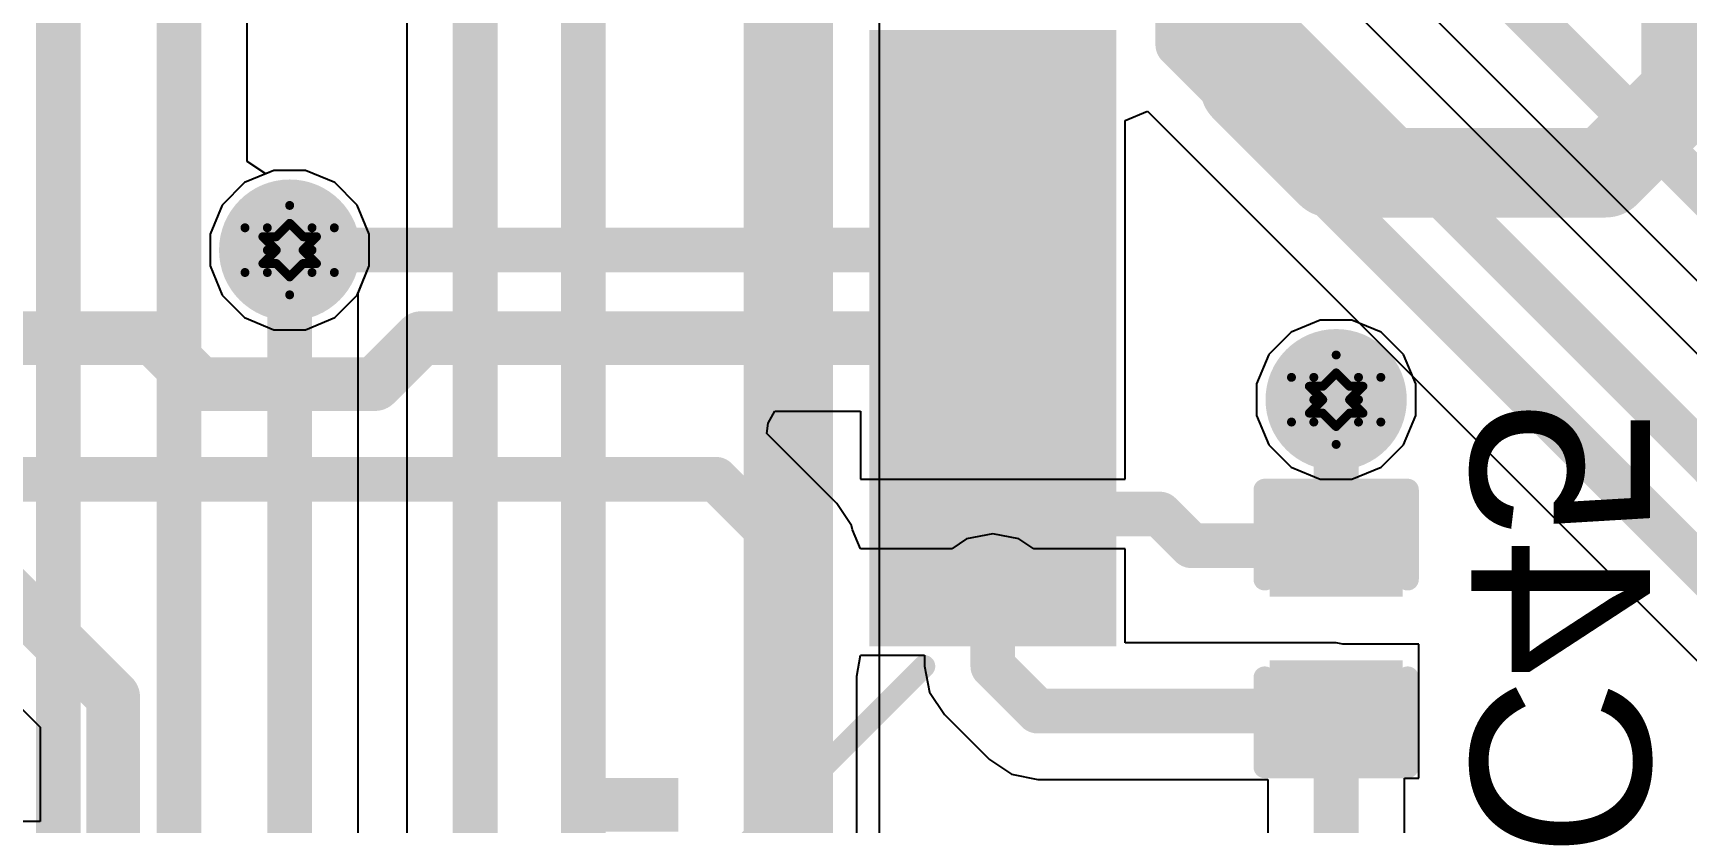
# Model space of a CAD drawing. Header units: inches. Extents: x -2.7 to 10.9, y -2.9 to 7.4.
# Drawn here: x 1.8752 to 2.2453, y -0.2385 to -0.0617 of the extents above; entities that cross this region are included whole.
import ezdxf

# ---------------------------------------------------------------- set-up
doc = ezdxf.new("R2010")
doc.units = ezdxf.units.IN
doc.header["$MEASUREMENT"] = 0
for name, color, linetype in [('Bottom Layer', 5, 'Continuous'), ('Bottom Overlay', 54, 'Continuous'), ('Bottom Paste', 16, 'Continuous'), ('Bottom Solder', 6, 'Continuous'), ('Drill Drawing', 1, 'Continuous'), ('Layer 2', 16, 'Continuous'), ('Layer 3', 76, 'Continuous'), ('Top Layer', 1, 'Continuous'), ('Top Solder', 216, 'Continuous'), ('Via Holes', 16, 'Continuous')]:
    doc.layers.add(name, color=color, linetype=linetype)
doc.styles.add('Arial', font='', dxfattribs={"height": 0.2})
doc.styles.get('Arial').set_extended_font_data('Arial')

# ---------------------------------------------------------------- blocks, each defined once
blk = doc.blocks.new('64_LQFP__10_10__B_129')
at = {"layer": 'Bottom Layer'}
for points in [[(-0.1535432, -0.25000005), (-0.1535432, -0.20275595), (-0.1417322, -0.20275595), (-0.1417322, -0.25000005)], [(-0.1338582, -0.25000005), (-0.1338582, -0.20275595), (-0.1220472, -0.20275595), (-0.1220472, -0.25000005)], [(-0.1141731, -0.25000005), (-0.1141731, -0.20275595), (-0.1023621, -0.20275595), (-0.1023621, -0.25000005)], [(-0.0944881, -0.25000005), (-0.0944881, -0.20275595), (-0.0826771, -0.20275595), (-0.0826771, -0.25000005)], [(-0.074803, -0.25000005), (-0.074803, -0.20275595), (-0.062992, -0.20275595), (-0.062992, -0.25000005)], [(-0.055118, -0.25000005), (-0.055118, -0.20275595), (-0.043307, -0.20275595), (-0.043307, -0.25000005)], [(-0.035433, -0.25000005), (-0.035433, -0.20275595), (-0.023622, -0.20275595), (-0.023622, -0.25000005)]]:
    blk.add_hatch(color=5, dxfattribs=at).paths.add_polyline_path(points)
at = {"layer": 'Bottom Overlay'}
blk.add_hatch(color=54, dxfattribs=at).paths.add_polyline_path([(-0.1989931, -0.1559993), (-0.1869931, -0.1559993), (-0.1869931, -0.1389993), (-0.1989931, -0.1389993)])
at = {"layer": 'Bottom Paste'}
for points in [[(-0.1535432, -0.25000005), (-0.1535432, -0.20275595), (-0.1417322, -0.20275595), (-0.1417322, -0.25000005)], [(-0.1338582, -0.25000005), (-0.1338582, -0.20275595), (-0.1220472, -0.20275595), (-0.1220472, -0.25000005)], [(-0.1141731, -0.25000005), (-0.1141731, -0.20275595), (-0.1023621, -0.20275595), (-0.1023621, -0.25000005)], [(-0.0944881, -0.25000005), (-0.0944881, -0.20275595), (-0.0826771, -0.20275595), (-0.0826771, -0.25000005)], [(-0.074803, -0.25000005), (-0.074803, -0.20275595), (-0.062992, -0.20275595), (-0.062992, -0.25000005)], [(-0.055118, -0.25000005), (-0.055118, -0.20275595), (-0.043307, -0.20275595), (-0.043307, -0.25000005)], [(-0.035433, -0.25000005), (-0.035433, -0.20275595), (-0.023622, -0.20275595), (-0.023622, -0.25000005)]]:
    blk.add_hatch(color=16, dxfattribs=at).paths.add_polyline_path(points)
at = {"layer": 'Bottom Solder'}
for points in [[(-0.1575432, -0.25400005), (-0.1575432, -0.19875595), (-0.1377322, -0.19875595), (-0.1377322, -0.25400005)], [(-0.1378582, -0.25400005), (-0.1378582, -0.19875595), (-0.1180472, -0.19875595), (-0.1180472, -0.25400005)], [(-0.1181731, -0.25400005), (-0.1181731, -0.19875595), (-0.0983621, -0.19875595), (-0.0983621, -0.25400005)], [(-0.0984881, -0.25400005), (-0.0984881, -0.19875595), (-0.0786771, -0.19875595), (-0.0786771, -0.25400005)], [(-0.078803, -0.25400005), (-0.078803, -0.19875595), (-0.058992, -0.19875595), (-0.058992, -0.25400005)], [(-0.059118, -0.25400005), (-0.059118, -0.19875595), (-0.039307, -0.19875595), (-0.039307, -0.25400005)], [(-0.039433, -0.25400005), (-0.039433, -0.19875595), (-0.019622, -0.19875595), (-0.019622, -0.25400005)]]:
    blk.add_hatch(color=6, dxfattribs=at).paths.add_polyline_path(points)
at = {"layer": 'Bottom Overlay'}
blk.add_lwpolyline([(-0.208, -0.165, 0.005, 0.005, 0), (-0.162, -0.211, 0.005, 0.005, 0)], format="xyseb", dxfattribs=at)
blk.add_lwpolyline([(-0.16325, -0.211, 0.0025, 0.0025, 1), (-0.16075, -0.211, 0.0025, 0.0025, 1)], format="xyseb", close=True, dxfattribs=at)
blk = doc.blocks.new('C___0402_B_301')
at = {"layer": 'Bottom Layer'}
for points in [[(-0.009500000000000001, 0.0125), (-0.009499999999999998, -0.0125), (-0.0275, -0.0125), (-0.0275, 0.0125)], [(0.0275, 0.0125), (0.0275, -0.0125), (0.009500000000000001, -0.0125), (0.009499999999999998, 0.0125)]]:
    blk.add_hatch(color=5, dxfattribs=at).paths.add_polyline_path(points)
at = {"layer": 'Bottom Paste'}
for points in [[(-0.009500000000000001, 0.0125), (-0.009499999999999998, -0.0125), (-0.0275, -0.0125), (-0.0275, 0.0125)], [(0.0275, 0.0125), (0.0275, -0.0125), (0.009500000000000001, -0.0125), (0.009499999999999998, 0.0125)]]:
    blk.add_hatch(color=16, dxfattribs=at).paths.add_polyline_path(points)
at = {"layer": 'Bottom Solder'}
for points in [[(-0.007137800000000001, 0.0148622), (-0.007137799999999999, -0.0148622), (-0.0298622, -0.0148622), (-0.0298622, 0.0148622)], [(0.0298622, 0.0148622), (0.0298622, -0.0148622), (0.007137800000000001, -0.0148622), (0.007137799999999999, 0.0148622)]]:
    blk.add_hatch(color=6, dxfattribs=at).paths.add_polyline_path(points)
at = {"layer": 'Bottom Overlay'}
for points in [[(-0.011, 0.016, 0.005, 0.005, 0), (-0.031, 0.016, 0.005, 0.005, 0)], [(-0.031, -0.016, 0.005, 0.005, 0), (-0.031, 0.016, 0.005, 0.005, 0)], [(0.031, 0.016, 0.005, 0.005, 0), (0.011, 0.016, 0.005, 0.005, 0)], [(0.031, -0.016, 0.005, 0.005, 0), (0.031, 0.016, 0.005, 0.005, 0)], [(-0.011, -0.016, 0.005, 0.005, 0), (-0.031, -0.016, 0.005, 0.005, 0)], [(0.031, -0.016, 0.005, 0.005, 0), (0.011, -0.016, 0.005, 0.005, 0)]]:
    blk.add_lwpolyline(points, format="xyseb", dxfattribs=at)
for points in [[(-0.03225, 0.016, 0.0025, 0.0025, 1), (-0.02975, 0.016, 0.0025, 0.0025, 1)], [(-0.03225, 0.016, 0.0025, 0.0025, 1), (-0.02975, 0.016, 0.0025, 0.0025, 1)], [(-0.01225, 0.016, 0.0025, 0.0025, 1), (-0.00975, 0.016, 0.0025, 0.0025, 1)], [(0.00975, 0.016, 0.0025, 0.0025, 1), (0.01225, 0.016, 0.0025, 0.0025, 1)], [(0.02975, 0.016, 0.0025, 0.0025, 1), (0.03225, 0.016, 0.0025, 0.0025, 1)], [(0.02975, 0.016, 0.0025, 0.0025, 1), (0.03225, 0.016, 0.0025, 0.0025, 1)], [(-0.03225, -0.016, 0.0025, 0.0025, 1), (-0.02975, -0.016, 0.0025, 0.0025, 1)], [(-0.03225, -0.016, 0.0025, 0.0025, 1), (-0.02975, -0.016, 0.0025, 0.0025, 1)], [(-0.01225, -0.016, 0.0025, 0.0025, 1), (-0.00975, -0.016, 0.0025, 0.0025, 1)], [(0.00975, -0.016, 0.0025, 0.0025, 1), (0.01225, -0.016, 0.0025, 0.0025, 1)], [(0.02975, -0.016, 0.0025, 0.0025, 1), (0.03225, -0.016, 0.0025, 0.0025, 1)], [(0.02975, -0.016, 0.0025, 0.0025, 1), (0.03225, -0.016, 0.0025, 0.0025, 1)]]:
    blk.add_lwpolyline(points, format="xyseb", close=True, dxfattribs=at)

msp = doc.modelspace()

# ---------------------------------------------------------------- hatches: boundary and pattern name
at = {"layer": 'Bottom Layer'}
h = msp.add_hatch(color=5, dxfattribs=at)
edge = h.paths.add_edge_path()
edge.add_arc((1.9325816, -0.1102975), 0.011811, 0, 360)
h = msp.add_hatch(color=5, dxfattribs=at)
edge = h.paths.add_edge_path()
edge.add_arc((2.1667784, -0.1437621), 0.011811, 0, 360)
at = {"layer": 'Bottom Solder'}
h = msp.add_hatch(color=6, dxfattribs=at)
edge = h.paths.add_edge_path()
edge.add_arc((1.9325816, -0.1102975), 0.015811, 0, 360)
h = msp.add_hatch(color=6, dxfattribs=at)
edge = h.paths.add_edge_path()
edge.add_arc((2.1667784, -0.1437621), 0.015811, 0, 360)
at = {"layer": 'Layer 2'}
h = msp.add_hatch(color=16, dxfattribs=at)
edge = h.paths.add_edge_path()
edge.add_arc((1.9325816, -0.1102975), 0.011811, 0, 360)
h = msp.add_hatch(color=16, dxfattribs=at)
edge = h.paths.add_edge_path()
edge.add_arc((2.1667784, -0.1437621), 0.011811, 0, 360)
at = {"layer": 'Layer 3'}
h = msp.add_hatch(color=76, dxfattribs=at)
edge = h.paths.add_edge_path()
edge.add_arc((1.9325816, -0.1102975), 0.011811, 0, 360)
h = msp.add_hatch(color=76, dxfattribs=at)
edge = h.paths.add_edge_path()
edge.add_arc((2.1667784, -0.1437621), 0.011811, 0, 360)
at = {"layer": 'Top Layer'}
h = msp.add_hatch(color=1, dxfattribs=at)
edge = h.paths.add_edge_path()
edge.add_arc((1.9325816, -0.1102975), 0.011811, 0, 360)
h = msp.add_hatch(color=1, dxfattribs=at)
edge = h.paths.add_edge_path()
edge.add_arc((2.1667784, -0.1437621), 0.011811, 0, 360)
at = {"layer": 'Top Solder'}
h = msp.add_hatch(color=216, dxfattribs=at)
edge = h.paths.add_edge_path()
edge.add_arc((1.9325816, -0.1102975), 0.015811, 0, 360)
h = msp.add_hatch(color=216, dxfattribs=at)
edge = h.paths.add_edge_path()
edge.add_arc((2.1667784, -0.1437621), 0.015811, 0, 360)
at = {"layer": 'Via Holes'}
h = msp.add_hatch(color=7, dxfattribs=at)
edge = h.paths.add_edge_path()
edge.add_arc((1.9325816, -0.1102975), 0.0059055, 0, 360)
h = msp.add_hatch(color=7, dxfattribs=at)
edge = h.paths.add_edge_path()
edge.add_arc((2.1667784, -0.1437621), 0.0059055, 0, 360)

# ---------------------------------------------------------------- linework, layer by layer
at = {"layer": 'Bottom Layer'}
for p, q in [((2.1726732, -0.042281), (2.3257061, -0.1953139)), ((2.3158144, -0.2017576), (2.1624551, -0.0483983)), ((2.119558, -0.0812579), (2.124558, -0.0791868)), ((2.119558, -0.122203), (2.119558, -0.0812579)), ((2.124558, -0.0791868), (2.2542641, -0.2088929)), ((2.119558, -0.1615731), (2.119558, -0.122203)), ((2.0396857, -0.1490404), (2.0411251, -0.1462961)), ((2.0411251, -0.1462961), (2.060314, -0.1462961)), ((2.060314, -0.1462961), (2.060314, -0.1615731)), ((2.0393366, -0.1512961), (2.0396857, -0.1490404)), ((2.0550102, -0.1669697), (2.0393366, -0.1512961)), ((2.060314, -0.1615731), (2.119558, -0.1615731)), ((2.0583255, -0.1719314), (2.0550102, -0.1669697)), ((2.0585138, -0.1728778), (2.0583255, -0.1719314)), ((2.0603141, -0.1771321), (2.0585138, -0.1728778)), ((2.089936, -0.1737438), (2.0840833, -0.174908)), ((2.0957887, -0.174908), (2.089936, -0.1737438)), ((2.0643294, -0.1771322), (2.0603141, -0.1771321)), ((2.0807545, -0.1771322), (2.0643294, -0.1771322)), ((2.0840833, -0.174908), (2.0807545, -0.1771322)), ((2.0991175, -0.1771322), (2.0957887, -0.174908)), ((2.119558, -0.1771322), (2.0991175, -0.1771322)), ((2.119558, -0.1981493), (2.119558, -0.1771322)), ((2.166782, -0.1981493), (2.119558, -0.1981493)), ((2.1682595, -0.1984432), (2.166782, -0.1981493)), ((2.185282, -0.1984432), (2.1682595, -0.1984432)), ((2.185282, -0.2284432), (2.185282, -0.1984432)), ((1.8617533, -0.2019945), (1.8767721, -0.2170133)), ((2.0594897, -0.2056018), (2.0603141, -0.2009433)), ((2.0603141, -0.2009433), (2.0644898, -0.2009432)), ((2.0644898, -0.2009432), (2.0746421, -0.2009432)), ((2.0746421, -0.2009432), (2.0746421, -0.2033803)), ((2.0746421, -0.2033803), (2.0758063, -0.209233)), ((2.0594897, -0.2583193), (2.0594897, -0.2056018)), ((2.0758063, -0.209233), (2.0791216, -0.2141947)), ((2.0791216, -0.2141947), (2.0891845, -0.2242576)), ((1.8767721, -0.2170133), (1.8767721, -0.2381559)), ((2.0891845, -0.2242576), (2.0941462, -0.2275729)), ((2.0941462, -0.2275729), (2.0999989, -0.2287371)), ((2.0999989, -0.2287371), (2.1514865, -0.2287371)), ((2.1514865, -0.2287371), (2.1514865, -0.2526449)), ((2.1820743, -0.2583231), (2.1820743, -0.2284432)), ((2.1820743, -0.2284432), (2.185282, -0.2284432)), ((1.8767721, -0.2381559), (1.8024399, -0.2381559))]:
    msp.add_line(p, q, dxfattribs=at)
for points in [[(2.1313356, -0.0643356, 0.01, 0.01, 0), (2.1313356, 0.1129308, 0.01, 0.01, 0)], [(2.2085679, -0.0180004, 0.01, 0.01, 0), (2.3646204, -0.1740529, 0.01, 0.01, 0)], [(2.1834876, -0.0314666, 0.01, 0.01, 0), (2.341, -0.188979, 0.01, 0.01, 0)], [(2.1471612, -0.0547332, 0.01, 0.01, 0), (2.305, -0.212572, 0.01, 0.01, 0)], [(2.1313356, -0.0643356, 0.01, 0.01, 0), (2.269558, -0.202558, 0.01, 0.01, 0)], [(1.9325815, -0.1102975, 0.01, 0.01, 0), (2.089936, -0.1102975, 0.01, 0.01, 0)], [(1.802, -0.129983, 0.012, 0.012, 0), (1.902156, -0.129983, 0.012, 0.012, 0)], [(1.902156, -0.129983, 0.012, 0.012, 0), (1.9124472, -0.1402742, 0.012, 0.012, 0)], [(1.9516862, -0.1402742, 0.012, 0.012, 0), (1.9619778, -0.1299826, 0.012, 0.012, 0)], [(1.9619778, -0.1299826, 0.012, 0.012, 0), (2.089936, -0.1299826, 0.012, 0.012, 0)], [(1.9124472, -0.1402742, 0.012, 0.012, 0), (1.9516862, -0.1402742, 0.012, 0.012, 0)], [(2.1667784, -0.1437621, 0.01, 0.01, 0), (2.1667802, -0.1437639, 0.01, 0.01, 0)], [(2.1667802, -0.1764414, 0.01, 0.01, 0), (2.1667802, -0.1437639, 0.01, 0.01, 0)], [(1.7507072, -0.1615634, 0.01, 0.01, 0), (2.0279751, -0.1615634, 0.01, 0.01, 0)], [(2.0279751, -0.1615634, 0.01, 0.01, 0), (2.0441958, -0.1777841, 0.01, 0.01, 0)], [(2.089936, -0.1693527, 0.01, 0.01, 0), (2.1273292, -0.1693527, 0.01, 0.01, 0)], [(2.1273292, -0.1693527, 0.01, 0.01, 0), (2.1344197, -0.1764432, 0.01, 0.01, 0)], [(2.0441958, -0.2679388, 0.01, 0.01, 0), (2.0441958, -0.1777841, 0.01, 0.01, 0)], [(2.1344197, -0.1764432, 0.01, 0.01, 0), (2.166782, -0.1764432, 0.01, 0.01, 0)], [(2.1667802, -0.1764414, 0.01, 0.01, 0), (2.166782, -0.1764432, 0.01, 0.01, 0)], [(1.8685106, -0.185681, 0.012, 0.012, 0), (1.8930856, -0.210256, 0.012, 0.012, 0)], [(2.089936, -0.2033803, 0.01, 0.01, 0), (2.089936, -0.1890377, 0.01, 0.01, 0)], [(2.089936, -0.2033803, 0.01, 0.01, 0), (2.0999989, -0.2134432, 0.01, 0.01, 0)], [(1.8930856, -0.2677779, 0.012, 0.012, 0), (1.8930856, -0.210256, 0.012, 0.012, 0)], [(2.0999989, -0.2134432, 0.01, 0.01, 0), (2.166782, -0.2134432, 0.01, 0.01, 0)], [(2.1667784, -0.2134468, 0.01, 0.01, 0), (2.1667804, -0.2134488, 0.01, 0.01, 0)], [(2.1667804, -0.2679372, 0.01, 0.01, 0), (2.1667804, -0.2134488, 0.01, 0.01, 0)], [(2.1667784, -0.2134468, 0.008, 0.008, 0), (2.166782, -0.2134432, 0.008, 0.008, 0)]]:
    msp.add_lwpolyline(points, format="xyseb", dxfattribs=at)
for points in [[(2.1288356, -0.0643356, 0.005, 0.005, 1), (2.1338356, -0.0643356, 0.005, 0.005, 1)], [(2.1288356, -0.0643356, 0.005, 0.005, 1), (2.1338356, -0.0643356, 0.005, 0.005, 1)], [(1.9300815, -0.1102975, 0.005, 0.005, 1), (1.9350815, -0.1102975, 0.005, 0.005, 1)], [(2.087436, -0.1102975, 0.005, 0.005, 1), (2.092436, -0.1102975, 0.005, 0.005, 1)], [(1.899156, -0.129983, 0.006, 0.006, 1), (1.905156, -0.129983, 0.006, 0.006, 1)], [(1.899156, -0.129983, 0.006, 0.006, 1), (1.905156, -0.129983, 0.006, 0.006, 1)], [(1.9589778, -0.1299826, 0.006, 0.006, 1), (1.9649778, -0.1299826, 0.006, 0.006, 1)], [(1.9589778, -0.1299826, 0.006, 0.006, 1), (1.9649778, -0.1299826, 0.006, 0.006, 1)], [(2.086936, -0.1299826, 0.006, 0.006, 1), (2.092936, -0.1299826, 0.006, 0.006, 1)], [(1.9094472, -0.1402742, 0.006, 0.006, 1), (1.9154472, -0.1402742, 0.006, 0.006, 1)], [(1.9094472, -0.1402742, 0.006, 0.006, 1), (1.9154472, -0.1402742, 0.006, 0.006, 1)], [(1.9486862, -0.1402742, 0.006, 0.006, 1), (1.9546862, -0.1402742, 0.006, 0.006, 1)], [(1.9486862, -0.1402742, 0.006, 0.006, 1), (1.9546862, -0.1402742, 0.006, 0.006, 1)], [(2.1642784, -0.1437621, 0.005, 0.005, 1), (2.1692784, -0.1437621, 0.005, 0.005, 1)], [(2.1642802, -0.1437639, 0.005, 0.005, 1), (2.1692802, -0.1437639, 0.005, 0.005, 1)], [(2.1642802, -0.1437639, 0.005, 0.005, 1), (2.1692802, -0.1437639, 0.005, 0.005, 1)], [(2.0254751, -0.1615634, 0.005, 0.005, 1), (2.0304751, -0.1615634, 0.005, 0.005, 1)], [(2.0254751, -0.1615634, 0.005, 0.005, 1), (2.0304751, -0.1615634, 0.005, 0.005, 1)], [(2.087436, -0.1693527, 0.005, 0.005, 1), (2.092436, -0.1693527, 0.005, 0.005, 1)], [(2.1248292, -0.1693527, 0.005, 0.005, 1), (2.1298292, -0.1693527, 0.005, 0.005, 1)], [(2.1248292, -0.1693527, 0.005, 0.005, 1), (2.1298292, -0.1693527, 0.005, 0.005, 1)], [(2.0416958, -0.1777841, 0.005, 0.005, 1), (2.0466958, -0.1777841, 0.005, 0.005, 1)], [(2.0416958, -0.1777841, 0.005, 0.005, 1), (2.0466958, -0.1777841, 0.005, 0.005, 1)], [(2.1319197, -0.1764432, 0.005, 0.005, 1), (2.1369197, -0.1764432, 0.005, 0.005, 1)], [(2.1319197, -0.1764432, 0.005, 0.005, 1), (2.1369197, -0.1764432, 0.005, 0.005, 1)], [(2.1642802, -0.1764414, 0.005, 0.005, 1), (2.1692802, -0.1764414, 0.005, 0.005, 1)], [(2.1642802, -0.1764414, 0.005, 0.005, 1), (2.1692802, -0.1764414, 0.005, 0.005, 1)], [(2.164282, -0.1764432, 0.005, 0.005, 1), (2.169282, -0.1764432, 0.005, 0.005, 1)], [(2.164282, -0.1764432, 0.005, 0.005, 1), (2.169282, -0.1764432, 0.005, 0.005, 1)], [(2.087436, -0.1890377, 0.005, 0.005, 1), (2.092436, -0.1890377, 0.005, 0.005, 1)], [(2.087436, -0.2033803, 0.005, 0.005, 1), (2.092436, -0.2033803, 0.005, 0.005, 1)], [(2.087436, -0.2033803, 0.005, 0.005, 1), (2.092436, -0.2033803, 0.005, 0.005, 1)], [(1.8900856, -0.210256, 0.006, 0.006, 1), (1.8960856, -0.210256, 0.006, 0.006, 1)], [(1.8900856, -0.210256, 0.006, 0.006, 1), (1.8960856, -0.210256, 0.006, 0.006, 1)], [(2.0974989, -0.2134432, 0.005, 0.005, 1), (2.1024989, -0.2134432, 0.005, 0.005, 1)], [(2.0974989, -0.2134432, 0.005, 0.005, 1), (2.1024989, -0.2134432, 0.005, 0.005, 1)], [(2.1642784, -0.2134468, 0.005, 0.005, 1), (2.1692784, -0.2134468, 0.005, 0.005, 1)], [(2.1642804, -0.2134488, 0.005, 0.005, 1), (2.1692804, -0.2134488, 0.005, 0.005, 1)], [(2.1642804, -0.2134488, 0.005, 0.005, 1), (2.1692804, -0.2134488, 0.005, 0.005, 1)], [(2.164282, -0.2134432, 0.005, 0.005, 1), (2.169282, -0.2134432, 0.005, 0.005, 1)], [(2.1647784, -0.2134468, 0.004, 0.004, 1), (2.1687784, -0.2134468, 0.004, 0.004, 1)], [(2.164782, -0.2134432, 0.004, 0.004, 1), (2.168782, -0.2134432, 0.004, 0.004, 1)]]:
    msp.add_lwpolyline(points, format="xyseb", close=True, dxfattribs=at)
at = {"layer": 'Drill Drawing'}
for points in [[(1.9275816, -0.1052975, 0.002, 0.002, 0), (1.9325816, -0.1002975, 0.002, 0.002, 0)], [(1.9325816, -0.1002975, 0.002, 0.002, 0), (1.9375816, -0.1052975, 0.002, 0.002, 0)], [(1.9295816, -0.1072975, 0.002, 0.002, 0), (1.9325816, -0.1042975, 0.002, 0.002, 0)], [(1.9325816, -0.1042975, 0.002, 0.002, 0), (1.9355816, -0.1072975, 0.002, 0.002, 0)], [(1.9225816, -0.1052975, 0.002, 0.002, 0), (1.9275816, -0.1102975, 0.002, 0.002, 0)], [(1.9225816, -0.1052975, 0.002, 0.002, 0), (1.9275816, -0.1052975, 0.002, 0.002, 0)], [(1.9265816, -0.1072975, 0.002, 0.002, 0), (1.9295816, -0.1102975, 0.002, 0.002, 0)], [(1.9265816, -0.1072975, 0.002, 0.002, 0), (1.9295816, -0.1072975, 0.002, 0.002, 0)], [(1.9355816, -0.1072975, 0.002, 0.002, 0), (1.9385816, -0.1072975, 0.002, 0.002, 0)], [(1.9355816, -0.1102975, 0.002, 0.002, 0), (1.9385816, -0.1072975, 0.002, 0.002, 0)], [(1.9375816, -0.1052975, 0.002, 0.002, 0), (1.9425816, -0.1052975, 0.002, 0.002, 0)], [(1.9375816, -0.1102975, 0.002, 0.002, 0), (1.9425816, -0.1052975, 0.002, 0.002, 0)], [(1.9225816, -0.1152975, 0.002, 0.002, 0), (1.9275816, -0.1102975, 0.002, 0.002, 0)], [(1.9265816, -0.1132975, 0.002, 0.002, 0), (1.9295816, -0.1102975, 0.002, 0.002, 0)], [(1.9355816, -0.1102975, 0.002, 0.002, 0), (1.9385816, -0.1132975, 0.002, 0.002, 0)], [(1.9375816, -0.1102975, 0.002, 0.002, 0), (1.9425816, -0.1152975, 0.002, 0.002, 0)], [(1.9225816, -0.1152975, 0.002, 0.002, 0), (1.9275816, -0.1152975, 0.002, 0.002, 0)], [(1.9265816, -0.1132975, 0.002, 0.002, 0), (1.9295816, -0.1132975, 0.002, 0.002, 0)], [(1.9275816, -0.1152975, 0.002, 0.002, 0), (1.9325816, -0.1202975, 0.002, 0.002, 0)], [(1.9295816, -0.1132975, 0.002, 0.002, 0), (1.9325816, -0.1162975, 0.002, 0.002, 0)], [(1.9325816, -0.1162975, 0.002, 0.002, 0), (1.9355816, -0.1132975, 0.002, 0.002, 0)], [(1.9325816, -0.1202975, 0.002, 0.002, 0), (1.9375816, -0.1152975, 0.002, 0.002, 0)], [(1.9355816, -0.1132975, 0.002, 0.002, 0), (1.9385816, -0.1132975, 0.002, 0.002, 0)], [(1.9375816, -0.1152975, 0.002, 0.002, 0), (1.9425816, -0.1152975, 0.002, 0.002, 0)], [(2.1617784, -0.1387621, 0.002, 0.002, 0), (2.1667784, -0.1337621, 0.002, 0.002, 0)], [(2.1667784, -0.1337621, 0.002, 0.002, 0), (2.1717784, -0.1387621, 0.002, 0.002, 0)], [(2.1637784, -0.1407621, 0.002, 0.002, 0), (2.1667784, -0.1377621, 0.002, 0.002, 0)], [(2.1667784, -0.1377621, 0.002, 0.002, 0), (2.1697784, -0.1407621, 0.002, 0.002, 0)], [(2.1567784, -0.1387621, 0.002, 0.002, 0), (2.1617784, -0.1437621, 0.002, 0.002, 0)], [(2.1567784, -0.1387621, 0.002, 0.002, 0), (2.1617784, -0.1387621, 0.002, 0.002, 0)], [(2.1607784, -0.1407621, 0.002, 0.002, 0), (2.1637784, -0.1437621, 0.002, 0.002, 0)], [(2.1607784, -0.1407621, 0.002, 0.002, 0), (2.1637784, -0.1407621, 0.002, 0.002, 0)], [(2.1697784, -0.1407621, 0.002, 0.002, 0), (2.1727784, -0.1407621, 0.002, 0.002, 0)], [(2.1697784, -0.1437621, 0.002, 0.002, 0), (2.1727784, -0.1407621, 0.002, 0.002, 0)], [(2.1717784, -0.1387621, 0.002, 0.002, 0), (2.1767784, -0.1387621, 0.002, 0.002, 0)], [(2.1717784, -0.1437621, 0.002, 0.002, 0), (2.1767784, -0.1387621, 0.002, 0.002, 0)], [(2.1567784, -0.1487621, 0.002, 0.002, 0), (2.1617784, -0.1437621, 0.002, 0.002, 0)], [(2.1607784, -0.1467621, 0.002, 0.002, 0), (2.1637784, -0.1437621, 0.002, 0.002, 0)], [(2.1697784, -0.1437621, 0.002, 0.002, 0), (2.1727784, -0.1467621, 0.002, 0.002, 0)], [(2.1717784, -0.1437621, 0.002, 0.002, 0), (2.1767784, -0.1487621, 0.002, 0.002, 0)], [(2.1567784, -0.1487621, 0.002, 0.002, 0), (2.1617784, -0.1487621, 0.002, 0.002, 0)], [(2.1607784, -0.1467621, 0.002, 0.002, 0), (2.1637784, -0.1467621, 0.002, 0.002, 0)], [(2.1617784, -0.1487621, 0.002, 0.002, 0), (2.1667784, -0.1537621, 0.002, 0.002, 0)], [(2.1637784, -0.1467621, 0.002, 0.002, 0), (2.1667784, -0.1497621, 0.002, 0.002, 0)], [(2.1667784, -0.1497621, 0.002, 0.002, 0), (2.1697784, -0.1467621, 0.002, 0.002, 0)], [(2.1667784, -0.1537621, 0.002, 0.002, 0), (2.1717784, -0.1487621, 0.002, 0.002, 0)], [(2.1697784, -0.1467621, 0.002, 0.002, 0), (2.1727784, -0.1467621, 0.002, 0.002, 0)], [(2.1717784, -0.1487621, 0.002, 0.002, 0), (2.1767784, -0.1487621, 0.002, 0.002, 0)]]:
    msp.add_lwpolyline(points, format="xyseb", dxfattribs=at)
for points in [[(1.9320816, -0.1002975, 0.001, 0.001, 1), (1.9330816, -0.1002975, 0.001, 0.001, 1)], [(1.9320816, -0.1002975, 0.001, 0.001, 1), (1.9330816, -0.1002975, 0.001, 0.001, 1)], [(1.9320816, -0.1042975, 0.001, 0.001, 1), (1.9330816, -0.1042975, 0.001, 0.001, 1)], [(1.9320816, -0.1042975, 0.001, 0.001, 1), (1.9330816, -0.1042975, 0.001, 0.001, 1)], [(1.9220816, -0.1052975, 0.001, 0.001, 1), (1.9230816, -0.1052975, 0.001, 0.001, 1)], [(1.9220816, -0.1052975, 0.001, 0.001, 1), (1.9230816, -0.1052975, 0.001, 0.001, 1)], [(1.9260816, -0.1072975, 0.001, 0.001, 1), (1.9270816, -0.1072975, 0.001, 0.001, 1)], [(1.9260816, -0.1072975, 0.001, 0.001, 1), (1.9270816, -0.1072975, 0.001, 0.001, 1)], [(1.9270816, -0.1052975, 0.001, 0.001, 1), (1.9280816, -0.1052975, 0.001, 0.001, 1)], [(1.9270816, -0.1052975, 0.001, 0.001, 1), (1.9280816, -0.1052975, 0.001, 0.001, 1)], [(1.9290816, -0.1072975, 0.001, 0.001, 1), (1.9300816, -0.1072975, 0.001, 0.001, 1)], [(1.9290816, -0.1072975, 0.001, 0.001, 1), (1.9300816, -0.1072975, 0.001, 0.001, 1)], [(1.9350816, -0.1072975, 0.001, 0.001, 1), (1.9360816, -0.1072975, 0.001, 0.001, 1)], [(1.9350816, -0.1072975, 0.001, 0.001, 1), (1.9360816, -0.1072975, 0.001, 0.001, 1)], [(1.9370816, -0.1052975, 0.001, 0.001, 1), (1.9380816, -0.1052975, 0.001, 0.001, 1)], [(1.9370816, -0.1052975, 0.001, 0.001, 1), (1.9380816, -0.1052975, 0.001, 0.001, 1)], [(1.9380816, -0.1072975, 0.001, 0.001, 1), (1.9390816, -0.1072975, 0.001, 0.001, 1)], [(1.9380816, -0.1072975, 0.001, 0.001, 1), (1.9390816, -0.1072975, 0.001, 0.001, 1)], [(1.9420816, -0.1052975, 0.001, 0.001, 1), (1.9430816, -0.1052975, 0.001, 0.001, 1)], [(1.9420816, -0.1052975, 0.001, 0.001, 1), (1.9430816, -0.1052975, 0.001, 0.001, 1)], [(1.9270816, -0.1102975, 0.001, 0.001, 1), (1.9280816, -0.1102975, 0.001, 0.001, 1)], [(1.9270816, -0.1102975, 0.001, 0.001, 1), (1.9280816, -0.1102975, 0.001, 0.001, 1)], [(1.9290816, -0.1102975, 0.001, 0.001, 1), (1.9300816, -0.1102975, 0.001, 0.001, 1)], [(1.9290816, -0.1102975, 0.001, 0.001, 1), (1.9300816, -0.1102975, 0.001, 0.001, 1)], [(1.9350816, -0.1102975, 0.001, 0.001, 1), (1.9360816, -0.1102975, 0.001, 0.001, 1)], [(1.9350816, -0.1102975, 0.001, 0.001, 1), (1.9360816, -0.1102975, 0.001, 0.001, 1)], [(1.9370816, -0.1102975, 0.001, 0.001, 1), (1.9380816, -0.1102975, 0.001, 0.001, 1)], [(1.9370816, -0.1102975, 0.001, 0.001, 1), (1.9380816, -0.1102975, 0.001, 0.001, 1)], [(1.9220816, -0.1152975, 0.001, 0.001, 1), (1.9230816, -0.1152975, 0.001, 0.001, 1)], [(1.9220816, -0.1152975, 0.001, 0.001, 1), (1.9230816, -0.1152975, 0.001, 0.001, 1)], [(1.9260816, -0.1132975, 0.001, 0.001, 1), (1.9270816, -0.1132975, 0.001, 0.001, 1)], [(1.9260816, -0.1132975, 0.001, 0.001, 1), (1.9270816, -0.1132975, 0.001, 0.001, 1)], [(1.9270816, -0.1152975, 0.001, 0.001, 1), (1.9280816, -0.1152975, 0.001, 0.001, 1)], [(1.9270816, -0.1152975, 0.001, 0.001, 1), (1.9280816, -0.1152975, 0.001, 0.001, 1)], [(1.9290816, -0.1132975, 0.001, 0.001, 1), (1.9300816, -0.1132975, 0.001, 0.001, 1)], [(1.9290816, -0.1132975, 0.001, 0.001, 1), (1.9300816, -0.1132975, 0.001, 0.001, 1)], [(1.9350816, -0.1132975, 0.001, 0.001, 1), (1.9360816, -0.1132975, 0.001, 0.001, 1)], [(1.9350816, -0.1132975, 0.001, 0.001, 1), (1.9360816, -0.1132975, 0.001, 0.001, 1)], [(1.9370816, -0.1152975, 0.001, 0.001, 1), (1.9380816, -0.1152975, 0.001, 0.001, 1)], [(1.9370816, -0.1152975, 0.001, 0.001, 1), (1.9380816, -0.1152975, 0.001, 0.001, 1)], [(1.9380816, -0.1132975, 0.001, 0.001, 1), (1.9390816, -0.1132975, 0.001, 0.001, 1)], [(1.9380816, -0.1132975, 0.001, 0.001, 1), (1.9390816, -0.1132975, 0.001, 0.001, 1)], [(1.9420816, -0.1152975, 0.001, 0.001, 1), (1.9430816, -0.1152975, 0.001, 0.001, 1)], [(1.9420816, -0.1152975, 0.001, 0.001, 1), (1.9430816, -0.1152975, 0.001, 0.001, 1)], [(1.9320816, -0.1162975, 0.001, 0.001, 1), (1.9330816, -0.1162975, 0.001, 0.001, 1)], [(1.9320816, -0.1162975, 0.001, 0.001, 1), (1.9330816, -0.1162975, 0.001, 0.001, 1)], [(1.9320816, -0.1202975, 0.001, 0.001, 1), (1.9330816, -0.1202975, 0.001, 0.001, 1)], [(1.9320816, -0.1202975, 0.001, 0.001, 1), (1.9330816, -0.1202975, 0.001, 0.001, 1)], [(2.1662784, -0.1337621, 0.001, 0.001, 1), (2.1672784, -0.1337621, 0.001, 0.001, 1)], [(2.1662784, -0.1337621, 0.001, 0.001, 1), (2.1672784, -0.1337621, 0.001, 0.001, 1)], [(2.1662784, -0.1377621, 0.001, 0.001, 1), (2.1672784, -0.1377621, 0.001, 0.001, 1)], [(2.1662784, -0.1377621, 0.001, 0.001, 1), (2.1672784, -0.1377621, 0.001, 0.001, 1)], [(2.1562784, -0.1387621, 0.001, 0.001, 1), (2.1572784, -0.1387621, 0.001, 0.001, 1)], [(2.1562784, -0.1387621, 0.001, 0.001, 1), (2.1572784, -0.1387621, 0.001, 0.001, 1)], [(2.1602784, -0.1407621, 0.001, 0.001, 1), (2.1612784, -0.1407621, 0.001, 0.001, 1)], [(2.1602784, -0.1407621, 0.001, 0.001, 1), (2.1612784, -0.1407621, 0.001, 0.001, 1)], [(2.1612784, -0.1387621, 0.001, 0.001, 1), (2.1622784, -0.1387621, 0.001, 0.001, 1)], [(2.1612784, -0.1387621, 0.001, 0.001, 1), (2.1622784, -0.1387621, 0.001, 0.001, 1)], [(2.1632784, -0.1407621, 0.001, 0.001, 1), (2.1642784, -0.1407621, 0.001, 0.001, 1)], [(2.1632784, -0.1407621, 0.001, 0.001, 1), (2.1642784, -0.1407621, 0.001, 0.001, 1)], [(2.1692784, -0.1407621, 0.001, 0.001, 1), (2.1702784, -0.1407621, 0.001, 0.001, 1)], [(2.1692784, -0.1407621, 0.001, 0.001, 1), (2.1702784, -0.1407621, 0.001, 0.001, 1)], [(2.1712784, -0.1387621, 0.001, 0.001, 1), (2.1722784, -0.1387621, 0.001, 0.001, 1)], [(2.1712784, -0.1387621, 0.001, 0.001, 1), (2.1722784, -0.1387621, 0.001, 0.001, 1)], [(2.1722784, -0.1407621, 0.001, 0.001, 1), (2.1732784, -0.1407621, 0.001, 0.001, 1)], [(2.1722784, -0.1407621, 0.001, 0.001, 1), (2.1732784, -0.1407621, 0.001, 0.001, 1)], [(2.1762784, -0.1387621, 0.001, 0.001, 1), (2.1772784, -0.1387621, 0.001, 0.001, 1)], [(2.1762784, -0.1387621, 0.001, 0.001, 1), (2.1772784, -0.1387621, 0.001, 0.001, 1)], [(2.1612784, -0.1437621, 0.001, 0.001, 1), (2.1622784, -0.1437621, 0.001, 0.001, 1)], [(2.1612784, -0.1437621, 0.001, 0.001, 1), (2.1622784, -0.1437621, 0.001, 0.001, 1)], [(2.1632784, -0.1437621, 0.001, 0.001, 1), (2.1642784, -0.1437621, 0.001, 0.001, 1)], [(2.1632784, -0.1437621, 0.001, 0.001, 1), (2.1642784, -0.1437621, 0.001, 0.001, 1)], [(2.1692784, -0.1437621, 0.001, 0.001, 1), (2.1702784, -0.1437621, 0.001, 0.001, 1)], [(2.1692784, -0.1437621, 0.001, 0.001, 1), (2.1702784, -0.1437621, 0.001, 0.001, 1)], [(2.1712784, -0.1437621, 0.001, 0.001, 1), (2.1722784, -0.1437621, 0.001, 0.001, 1)], [(2.1712784, -0.1437621, 0.001, 0.001, 1), (2.1722784, -0.1437621, 0.001, 0.001, 1)], [(2.1562784, -0.1487621, 0.001, 0.001, 1), (2.1572784, -0.1487621, 0.001, 0.001, 1)], [(2.1562784, -0.1487621, 0.001, 0.001, 1), (2.1572784, -0.1487621, 0.001, 0.001, 1)], [(2.1602784, -0.1467621, 0.001, 0.001, 1), (2.1612784, -0.1467621, 0.001, 0.001, 1)], [(2.1602784, -0.1467621, 0.001, 0.001, 1), (2.1612784, -0.1467621, 0.001, 0.001, 1)], [(2.1612784, -0.1487621, 0.001, 0.001, 1), (2.1622784, -0.1487621, 0.001, 0.001, 1)], [(2.1612784, -0.1487621, 0.001, 0.001, 1), (2.1622784, -0.1487621, 0.001, 0.001, 1)], [(2.1632784, -0.1467621, 0.001, 0.001, 1), (2.1642784, -0.1467621, 0.001, 0.001, 1)], [(2.1632784, -0.1467621, 0.001, 0.001, 1), (2.1642784, -0.1467621, 0.001, 0.001, 1)], [(2.1692784, -0.1467621, 0.001, 0.001, 1), (2.1702784, -0.1467621, 0.001, 0.001, 1)], [(2.1692784, -0.1467621, 0.001, 0.001, 1), (2.1702784, -0.1467621, 0.001, 0.001, 1)], [(2.1712784, -0.1487621, 0.001, 0.001, 1), (2.1722784, -0.1487621, 0.001, 0.001, 1)], [(2.1712784, -0.1487621, 0.001, 0.001, 1), (2.1722784, -0.1487621, 0.001, 0.001, 1)], [(2.1722784, -0.1467621, 0.001, 0.001, 1), (2.1732784, -0.1467621, 0.001, 0.001, 1)], [(2.1722784, -0.1467621, 0.001, 0.001, 1), (2.1732784, -0.1467621, 0.001, 0.001, 1)], [(2.1762784, -0.1487621, 0.001, 0.001, 1), (2.1772784, -0.1487621, 0.001, 0.001, 1)], [(2.1762784, -0.1487621, 0.001, 0.001, 1), (2.1772784, -0.1487621, 0.001, 0.001, 1)], [(2.1662784, -0.1497621, 0.001, 0.001, 1), (2.1672784, -0.1497621, 0.001, 0.001, 1)], [(2.1662784, -0.1497621, 0.001, 0.001, 1), (2.1672784, -0.1497621, 0.001, 0.001, 1)], [(2.1662784, -0.1537621, 0.001, 0.001, 1), (2.1672784, -0.1537621, 0.001, 0.001, 1)], [(2.1662784, -0.1537621, 0.001, 0.001, 1), (2.1672784, -0.1537621, 0.001, 0.001, 1)]]:
    msp.add_lwpolyline(points, format="xyseb", close=True, dxfattribs=at)
at = {"layer": 'Layer 2'}
for p, q in [((1.9290388, -0.0924865), (1.9224925, -0.0951981)), ((1.9361244, -0.0924865), (1.9290388, -0.0924865)), ((1.9426707, -0.0951981), (1.9361244, -0.0924865)), ((1.9224925, -0.0951981), (1.9174822, -0.1002084)), ((1.947681, -0.1002084), (1.9426707, -0.0951981)), ((1.9174822, -0.1002084), (1.9147706, -0.1067547)), ((1.9503926, -0.1067547), (1.947681, -0.1002084)), ((1.9147706, -0.1067547), (1.9147706, -0.1138403)), ((1.9503926, -0.1138403), (1.9503926, -0.1067547)), ((1.9147706, -0.1138403), (1.9174822, -0.1203866)), ((1.947681, -0.1203866), (1.9503926, -0.1138403)), ((1.9174822, -0.1203866), (1.9224925, -0.1253969)), ((1.9426707, -0.1253969), (1.947681, -0.1203866)), ((1.9224925, -0.1253969), (1.9290388, -0.1281085)), ((1.9361244, -0.1281085), (1.9426707, -0.1253969)), ((1.9290388, -0.1281085), (1.9361244, -0.1281085))]:
    msp.add_line(p, q, dxfattribs=at)
at = {"layer": 'Layer 3'}
for p, q in [((1.9290388, -0.0924865), (1.9224925, -0.0951981)), ((1.9361244, -0.0924865), (1.9290388, -0.0924865)), ((1.9426707, -0.0951981), (1.9361244, -0.0924865)), ((1.9224925, -0.0951981), (1.9174822, -0.1002084)), ((1.947681, -0.1002084), (1.9426707, -0.0951981)), ((1.9174822, -0.1002084), (1.9147706, -0.1067547)), ((1.9503926, -0.1067547), (1.947681, -0.1002084)), ((1.9147706, -0.1067547), (1.9147706, -0.1138403)), ((1.9503926, -0.1138403), (1.9503926, -0.1067547)), ((1.9147706, -0.1138403), (1.9174822, -0.1203866)), ((1.947681, -0.1203866), (1.9503926, -0.1138403)), ((1.9174822, -0.1203866), (1.9224925, -0.1253969)), ((1.9426707, -0.1253969), (1.947681, -0.1203866)), ((1.9224925, -0.1253969), (1.9290388, -0.1281085)), ((1.9361244, -0.1281085), (1.9426707, -0.1253969)), ((1.9290388, -0.1281085), (1.9361244, -0.1281085)), ((2.1566893, -0.1286627), (2.151679, -0.133673)), ((2.1632356, -0.1259511), (2.1566893, -0.1286627)), ((2.1703212, -0.1259511), (2.1632356, -0.1259511)), ((2.1768675, -0.1286627), (2.1703212, -0.1259511)), ((2.1818778, -0.133673), (2.1768675, -0.1286627)), ((2.151679, -0.133673), (2.1489674, -0.1402193)), ((2.1845894, -0.1402193), (2.1818778, -0.133673)), ((2.1489674, -0.1402193), (2.1489674, -0.1473049)), ((2.1845894, -0.1473049), (2.1845894, -0.1402193)), ((2.1489674, -0.1473049), (2.151679, -0.1538512)), ((2.1818778, -0.1538512), (2.1845894, -0.1473049)), ((2.151679, -0.1538512), (2.1566893, -0.1588615)), ((2.1768675, -0.1588615), (2.1818778, -0.1538512)), ((2.1566893, -0.1588615), (2.1632356, -0.1615731)), ((2.1703212, -0.1615731), (2.1768675, -0.1588615)), ((2.1632356, -0.1615731), (2.1703212, -0.1615731))]:
    msp.add_line(p, q, dxfattribs=at)
for points in [[(2.1463356, -0.0737382, 0.02, 0.02, 0), (2.1463356, 0.0231592, 0.02, 0.02, 0)], [(2.2450784, -0.07498, 0.02, 0.02, 0), (2.2450784, -0.0083026, 0.02, 0.02, 0)], [(2.1463356, -0.0737382, 0.02, 0.02, 0), (2.1655974, -0.093, 0.02, 0.02, 0)], [(2.2270584, -0.093, 0.02, 0.02, 0), (2.2450784, -0.07498, 0.02, 0.02, 0)], [(2.1655974, -0.093, 0.02, 0.02, 0), (2.2270584, -0.093, 0.02, 0.02, 0)]]:
    msp.add_lwpolyline(points, format="xyseb", dxfattribs=at)
for points in [[(2.1413356, -0.0737382, 0.01, 0.01, 1), (2.1513356, -0.0737382, 0.01, 0.01, 1)], [(2.1413356, -0.0737382, 0.01, 0.01, 1), (2.1513356, -0.0737382, 0.01, 0.01, 1)], [(2.2400784, -0.07498, 0.01, 0.01, 1), (2.2500784, -0.07498, 0.01, 0.01, 1)], [(2.2400784, -0.07498, 0.01, 0.01, 1), (2.2500784, -0.07498, 0.01, 0.01, 1)], [(2.1605974, -0.093, 0.01, 0.01, 1), (2.1705974, -0.093, 0.01, 0.01, 1)], [(2.1605974, -0.093, 0.01, 0.01, 1), (2.1705974, -0.093, 0.01, 0.01, 1)], [(2.2220584, -0.093, 0.01, 0.01, 1), (2.2320584, -0.093, 0.01, 0.01, 1)], [(2.2220584, -0.093, 0.01, 0.01, 1), (2.2320584, -0.093, 0.01, 0.01, 1)]]:
    msp.add_lwpolyline(points, format="xyseb", close=True, dxfattribs=at)
at = {"layer": 'Top Layer'}
for p, q in [((1.9588001, -0.0033055), (1.9588001, -1.0268728)), ((2.0645876, -0.247547), (2.0645876, -0.005696)), ((1.9230791, -0.0904552), (1.9230791, -0.0289339)), ((1.9272365, -0.093233), (1.9230791, -0.0904552)), ((1.9290388, -0.0924865), (1.9272365, -0.093233)), ((1.9361244, -0.0924865), (1.9290388, -0.0924865)), ((1.9426707, -0.0951981), (1.9361244, -0.0924865)), ((1.947681, -0.1002084), (1.9426707, -0.0951981)), ((1.9503926, -0.1067547), (1.947681, -0.1002084)), ((1.9503926, -0.1138403), (1.9503926, -0.1067547)), ((1.9478754, -0.1199173), (1.9503926, -0.1138403)), ((1.9478755, -1.4106928), (1.9478754, -0.1199173))]:
    msp.add_line(p, q, dxfattribs=at)
for points in [[(1.8808032, -1.73295, 0.01, 0.01, 0), (1.8808032, 0.2329202, 0.01, 0.01, 0)], [(1.998318, -0.9160366, 0.01, 0.01, 0), (1.998318, 0.0797456, 0.01, 0.01, 0)], [(1.974094, -1.0268728, 0.01, 0.01, 0), (1.974094, 0.0610976, 0.01, 0.01, 0)], [(2.0441958, -0.2679388, 0.02, 0.02, 0), (2.0441958, 0.0027506, 0.02, 0.02, 0)], [(1.9077852, -1.7621327, 0.01, 0.01, 0), (1.9077852, -0.022599, 0.01, 0.01, 0)], [(1.9325815, -0.1102975, 0.01, 0.01, 0), (1.9325816, -1.4106928, 0.01, 0.01, 0)]]:
    msp.add_lwpolyline(points, format="xyseb", dxfattribs=at)
msp.add_lwpolyline([(1.9300815, -0.1102975, 0.005, 0.005, 1), (1.9350815, -0.1102975, 0.005, 0.005, 1)], format="xyseb", close=True, dxfattribs=at)

# ---------------------------------------------------------------- block references
for name, p, rotation in [('64_LQFP__10_10__B_129', (1.863558, -0.0414), 90), ('C___0402_B_301', (2.166782, -0.1949432), 270)]:
    msp.add_blockref(name, p, dxfattribs=dict(rotation=rotation))

# ---------------------------------------------------------------- texts
at = {"layer": 'Bottom Overlay', "style": 'Arial', "text_generation_flag": 2}
msp.add_text('C45', height=0.04, rotation=270, dxfattribs=at).set_placement((2.1970064, -0.2463162))

doc.saveas('drawing.dxf')
